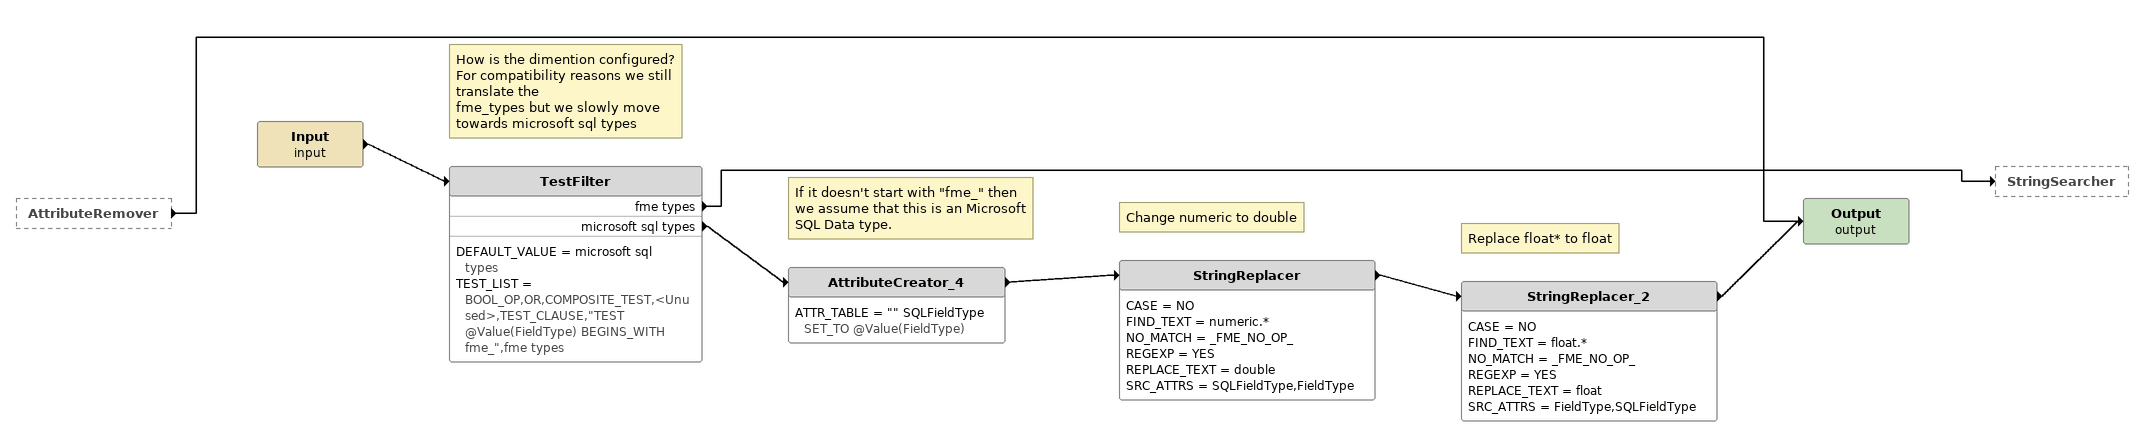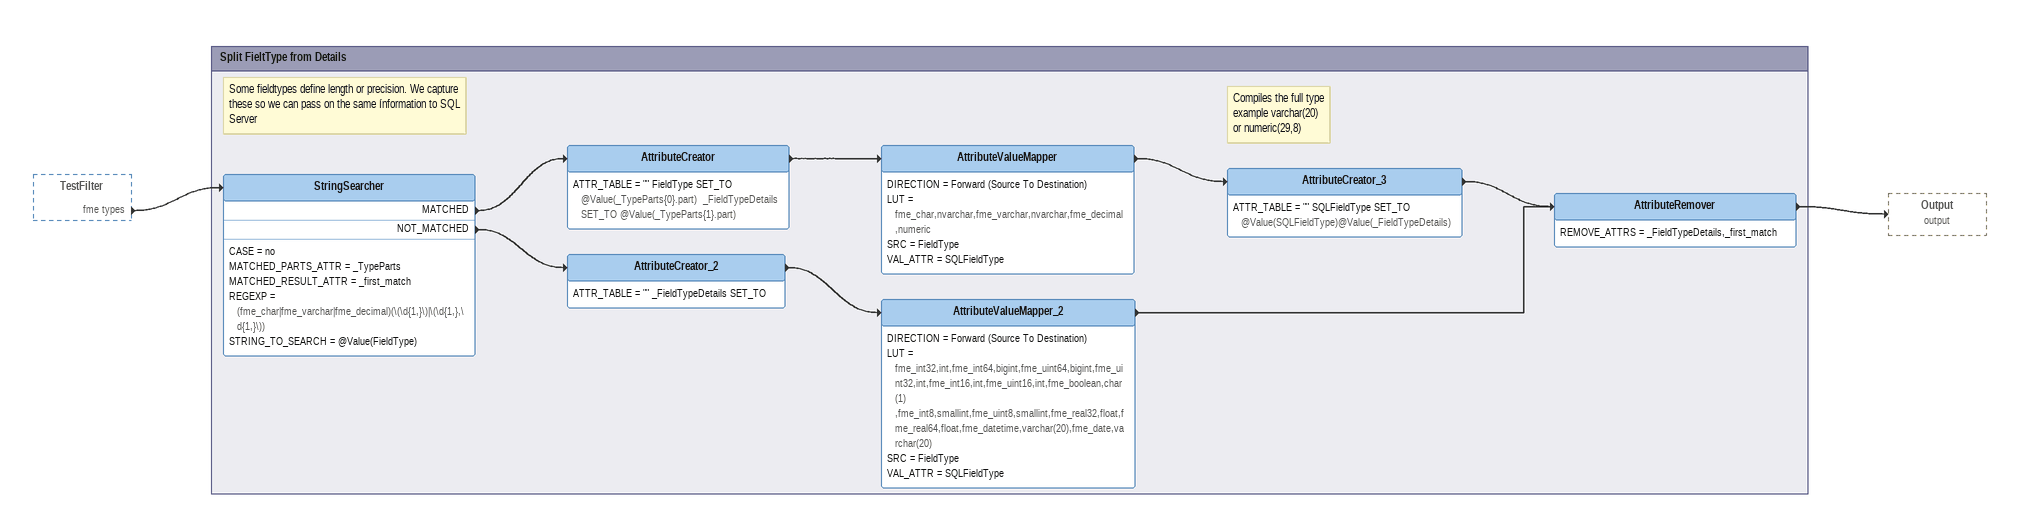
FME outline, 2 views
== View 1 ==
AttributeRemover [outside]
    -> Output (output)
Input (input)
    -> TestFilter
Note: How is the dimention configured? / For compatibility reasons we still translate the / fme_types but we slowly move towards microsoft sql types
TestFilter
    DEFAULT_VALUE = microsoft sql types
    TEST_LIST = BOOL_OP,OR,COMPOSITE_TEST,<Unused>,TEST_CLAUSE,"TEST @Value(FieldType) BEGINS_WITH fme_",fme types
    fme types -> StringSearcher
    microsoft sql types -> AttributeCreator_4
Note: If it doesn't start with "fme_" then / we assume that this is an Microsoft SQL Data type.
AttributeCreator_4
    ATTR_TABLE = "" SQLFieldType SET_TO @Value(FieldType)
    -> StringReplacer
Note: Change numeric to double
StringReplacer
    CASE = NO
    FIND_TEXT = numeric.*
    NO_MATCH = _FME_NO_OP_
    REGEXP = YES
    REPLACE_TEXT = double
    SRC_ATTRS = SQLFieldType,FieldType
    -> StringReplacer_2
Note: Replace float* to float
StringReplacer_2
    CASE = NO
    FIND_TEXT = float.*
    NO_MATCH = _FME_NO_OP_
    REGEXP = YES
    REPLACE_TEXT = float
    SRC_ATTRS = FieldType,SQLFieldType
    -> Output (output)
Output (output)

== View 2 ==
TestFilter [outside]
    fme types -> StringSearcher

Bookmark: Split FieltType from Details
Note: Some fieldtypes define length or precision. We capture these so we can pass on the same ínformation to SQL Server
StringSearcher
    CASE = no
    MATCHED_PARTS_ATTR = _TypeParts
    MATCHED_RESULT_ATTR = _first_match
    REGEXP = (fme_char|fme_varchar|fme_decimal)(\(\d{1,}\)|\(\d{1,},\d{1,}\))
    STRING_TO_SEARCH = @Value(FieldType)
    MATCHED -> AttributeCreator
    NOT_MATCHED -> AttributeCreator_2
AttributeCreator
    ATTR_TABLE = "" FieldType SET_TO @Value(_TypeParts{0}.part)  _FieldTypeDetails SET_TO @Value(_TypeParts{1}.part)
    -> AttributeValueMapper
AttributeValueMapper
    DIRECTION = Forward (Source To Destination)
    LUT = fme_char,nvarchar,fme_varchar,nvarchar,fme_decimal,numeric
    SRC = FieldType
    VAL_ATTR = SQLFieldType
    -> AttributeCreator_3
Note: Compiles the full type / example varchar(20) / or numeric(29,8)
AttributeCreator_3
    ATTR_TABLE = "" SQLFieldType SET_TO @Value(SQLFieldType)@Value(_FieldTypeDetails)
    -> AttributeRemover
AttributeCreator_2
    ATTR_TABLE = "" _FieldTypeDetails SET_TO
    -> AttributeValueMapper_2
AttributeValueMapper_2
    DIRECTION = Forward (Source To Destination)
    LUT = fme_int32,int,fme_int64,bigint,fme_uint64,bigint,fme_uint32,int,fme_int16,int,fme_uint16,int,fme_boolean,char(1) ,fme_int8,smallint,fme_uint8,smallint,fme_real32,float,fme_real64,float,fme_datetime,varchar(20),fme_date,varchar(20)
    SRC = FieldType
    VAL_ATTR = SQLFieldType
    -> AttributeRemover
AttributeRemover
    REMOVE_ATTRS = _FieldTypeDetails,_first_match
    -> Output (output)
